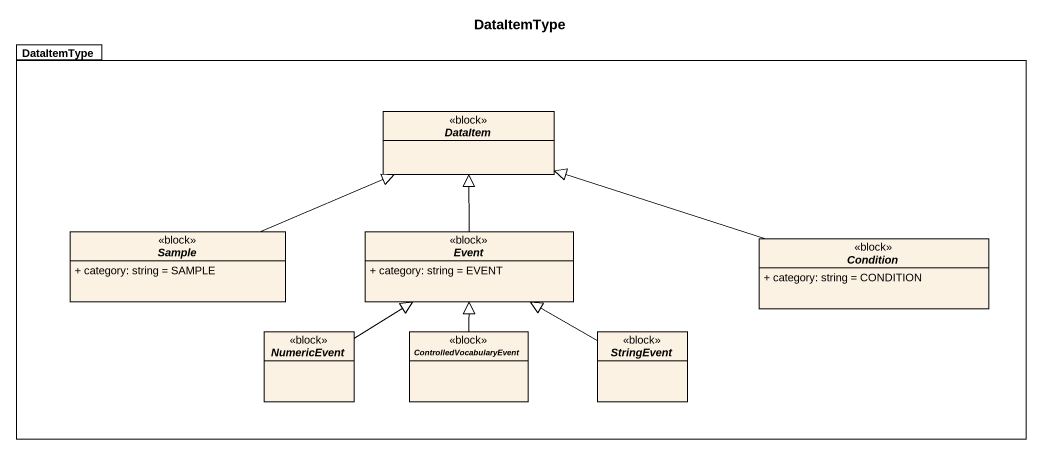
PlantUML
@startuml
title DataItemType
hide circle
hide empty members
skinparam classAttributeIconSize 0
package DataItemType {
  abstract class DataItem <<block>>
  abstract class Sample <<block>> {
    + category: string = SAMPLE
  }
  abstract class Event <<block>> {
    + category: string = EVENT
  }
  abstract class Condition <<block>> {
    + category: string = CONDITION
  }
  abstract class NumericEvent <<block>>
  abstract class ControlledVocabularyEvent <<block>>
  abstract class StringEvent <<block>>
}
Sample -right-|> DataItem
Event -up-|> DataItem
Condition -left-|> DataItem
NumericEvent -up-|> Event
ControlledVocabularyEvent -up-|> Event
StringEvent -left-|> Event
@enduml
